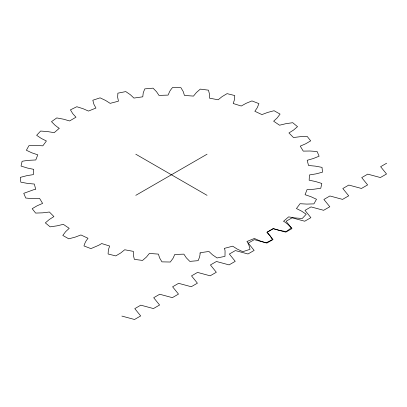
<?xml version="1.0" encoding="UTF-8"?>
<svg xmlns="http://www.w3.org/2000/svg" width="407" height="407" viewBox="0 0 407 407"><rect width="100%" height="100%" fill="white"/><g stroke="black" fill="none" stroke-linecap="round" stroke-linejoin="round"><path stroke-width="0.61" d="M135.806 195.34L207.051 154.202M386.65 163.222L380.637 166.697L386.533 173.993L380.377 177.544L367.74 174.14L361.726 177.615L367.618 184.91L361.467 188.461L348.824 185.063L342.811 188.533L348.702 195.828L342.552 199.384L329.919 195.981L323.901 199.45L329.797 206.746L323.641 210.302L311.004 206.898L304.991 210.368L310.882 217.669L304.731 221.22L292.094 217.816L286.075 221.291L291.972 228.586L285.821 232.138L273.178 228.734L267.165 232.209L273.056 239.504L266.906 243.055L254.268 239.657L248.255 243.127L254.146 250.422L247.995 253.973L235.358 250.575L229.345 254.044L235.236 261.34L229.085 264.891L216.443 261.492L210.429 264.962L216.326 272.258L210.17 275.814L197.532 272.41L191.519 275.88L197.41 283.18L191.259 286.732L178.622 283.328L172.604 286.803L178.5 294.098L172.344 297.649L159.712 294.246L153.698 297.721L159.59 305.016L153.434 308.567L140.797 305.164L134.783 308.638L140.68 315.934L134.524 319.485L121.886 316.081M135.806 154.207L207.051 195.34M200.096 253.373L200.071 254.024A45.279 26.14 0 0 1 199.216 257.977L198.097 260.663L189.82 261.386L186.314 257.809L183.878 254.146L174.776 254.446L173.082 258.247L170.309 262.032L161.94 261.859L159.636 257.972L158.409 254.11L149.364 253.444L146.484 257L142.557 260.424L134.386 259.371L133.359 255.306L133.379 251.378L124.705 249.766L120.742 252.951L115.786 255.906L108.089 253.999L108.374 249.898L109.641 246.037L101.628 243.528L101.267 243.773A33.873 19.556 0 0 1 98.474 245.38L90.914 248.621L83.954 245.935L84.397 244.566A51.816 29.915 0 0 1 86.248 240.664L88.009 238.268L80.932 234.956L75.249 237.103L68.778 238.823L62.795 235.439L65.629 231.669L69.221 228.337L63.324 224.333L57.046 225.839L50.142 226.841L45.335 222.883L49.323 219.48L53.917 216.585L49.389 212.016L42.745 212.83L35.638 213.085L32.173 208.689L37.169 205.764L42.608 203.408L39.616 198.438L35.124 198.575A51.577 29.777 0 0 1 28.134 198.255L25.758 198.031L23.748 193.335L33.628 189.748A25 14.433 0 0 1 35.689 189.255L34.33 184.05L27.62 183.425L20.833 182.178L20.35 177.355L26.847 175.671L33.389 174.608L33.71 169.348L27.315 168.02L21.042 166.076L22.1 161.284A57.306 33.084 0 0 1 29.024 160.317L35.791 159.961L37.78 154.828L31.914 152.849L26.369 150.269L28.943 145.67L36.05 145.452L42.821 145.828L46.408 140.99L41.27 138.421L36.635 135.297L40.624 131.049L47.685 131.588L54.217 132.677L59.285 128.302A28.276 16.326 0 0 1 57.789 127.345L55.057 125.229L51.496 121.673L56.771 117.918L63.538 119.2L69.612 120.955L75.987 117.196L72.807 113.731L70.436 109.849L76.816 106.726L83.059 108.7L88.472 111.07L95.935 108.053L93.915 104.304L92.816 100.244L100.086 97.843L105.591 100.448L110.16 103.358L118.457 101.18L117.659 97.283L117.872 93.172L125.783 91.585L130.367 94.729L133.928 98.072L142.776 96.81L143.239 92.893L144.76 88.884L153.042 88.161L156.542 91.738L158.979 95.401L168.076 95.101L169.775 91.295A58.033 33.506 0 0 1 172.553 87.515L180.917 87.683L183.221 91.575L184.452 95.431L193.493 96.098L196.372 92.547L200.305 89.118L208.47 90.171L209.503 94.236L209.483 98.163L218.157 99.781L222.115 96.591L227.075 93.641L234.768 95.543L234.483 99.649L233.216 103.505L241.229 106.018L246.138 103.302L251.948 100.921L258.908 103.612L257.316 107.621L254.848 111.274L261.925 114.591L267.613 112.444L274.074 110.724L280.062 114.102L277.233 117.872L273.636 121.205L279.533 125.214L285.811 123.708L292.719 122.7L297.522 126.663L293.539 130.067L288.945 132.962L293.472 137.525L300.117 136.711L307.219 136.457L310.689 140.858L305.682 143.783L300.249 146.138L303.246 151.109L310.042 151.012L317.104 151.516L319.113 156.207L313.263 158.552L307.173 160.292L308.531 165.496L315.242 166.122L322.023 167.363L322.502 172.192L316.01 173.875L309.468 174.939L309.147 180.199L315.547 181.527L321.82 183.465L320.757 188.263L313.838 189.23L307.066 189.581L305.077 194.714L310.943 196.698L316.493 199.272L313.919 203.876L306.807 204.09L300.04 203.719L296.454 208.552L301.587 211.126L306.227 214.245L302.228 218.493L295.172 217.954L288.639 216.87L283.572 221.245A28.068 16.204 0 0 1 285.068 222.197L287.805 224.313L291.366 227.874L286.085 231.624L279.324 230.347L273.25 228.586L266.875 232.346L270.055 235.816L272.42 239.692L266.041 242.821L259.798 240.842L254.385 238.471L246.922 241.493A30.81 17.791 0 0 1 247.726 242.699L248.947 245.243L250.04 249.303L242.77 251.699L237.266 249.094L232.702 246.184L224.405 248.367L224.522 248.682A35.577 20.538 0 0 1 225.066 250.936L224.985 256.369L217.073 257.962L212.495 254.813L208.928 251.47L200.081 252.732L200.096 253.373"/></g></svg>
